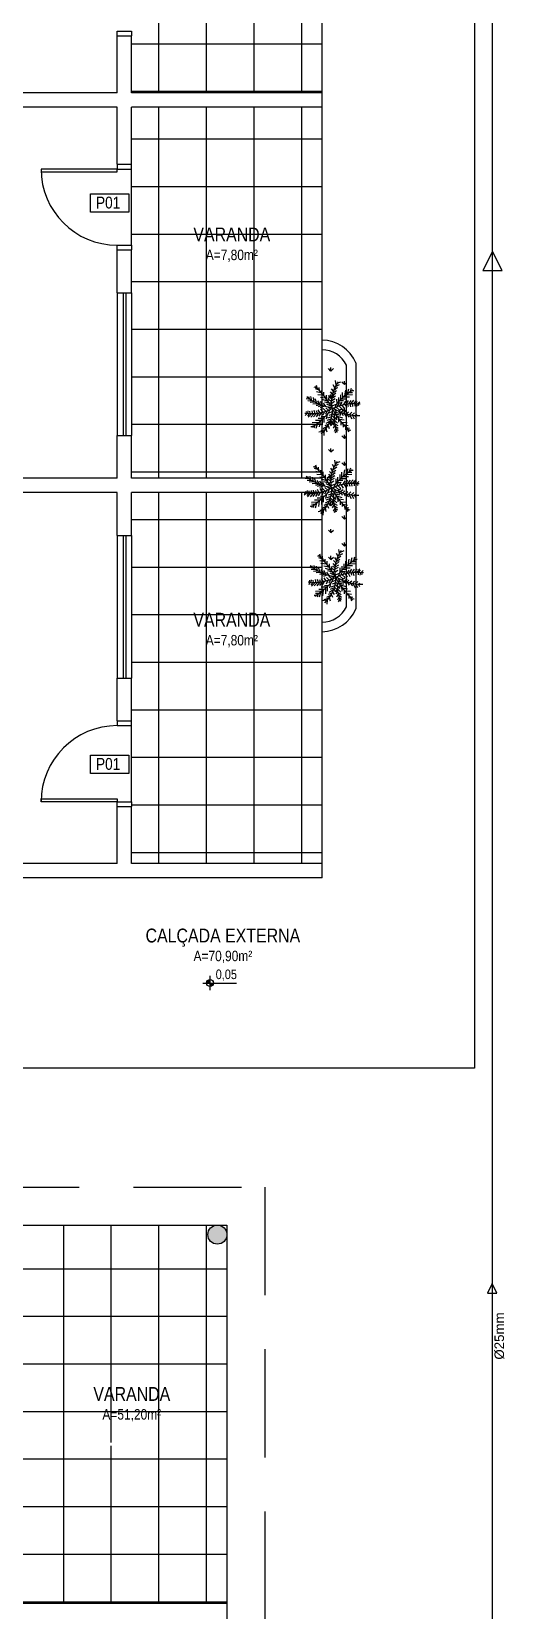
# Model space of a CAD drawing. Header units: millimetres. Extents: x 4156 to 4603, y 996 to 1078.
# Drawn here: x 4386.64 to 4392.1, y 1035.73 to 1053.99 of the extents above; entities that cross this region are included whole.
import ezdxf
from ezdxf.enums import TextEntityAlignment as Align

# ---------------------------------------------------------------- set-up
doc = ezdxf.new("R2010")
doc.units = ezdxf.units.MM
doc.header["$LTSCALE"] = 20
doc.linetypes.add('HIDDEN', pattern=[0.375, 0.25, -0.125])
for name, color, linetype in [('-HIDRO', 8, 'Continuous'), ('AF', 5, 'Continuous'), ('E-txt-g', 3, 'Continuous'), ('TEXTO', 3, 'Continuous'), ('VE', 118, 'Continuous')]:
    doc.layers.add(name, color=color, linetype=linetype)
doc.layers.add('E-Txt-W', color=7, linetype='Continuous', lineweight=20)
doc.styles.add('F2', font='ARIALN.TTF')
doc.styles.add('REG60', font='romans.shx', dxfattribs={"width": 0.8, "height": 0.15})
doc.styles.add('REG80', font='romans.shx', dxfattribs={"width": 0.8, "height": 0.2})
doc.styles.get("Standard").update_dxf_attribs({"font": 'arial.ttf'})

# ---------------------------------------------------------------- blocks, each defined once
blk = doc.blocks.new('TXT-AMB75')
at = {"layer": 'E-txt-g', "style": 'REG80', "width": 0.8, "flags": 8}
blk.add_attdef('TXT', text='', height=0.2, dxfattribs=at).set_placement((0.005, 0.296), align=Align.CENTER)
at = {"layer": 'E-Txt-W', "style": 'REG60', "width": 0.8, "flags": 8}
blk.add_attdef('TXT', text='', height=0.15, dxfattribs=at).set_placement((0.005, 0.027), align=Align.CENTER)
blk = doc.blocks.new('FLOR2')
at = {"layer": 'VE', "color": 8}
for p, q in [((-80, 253), (-102, 282)), ((-75, 224), (-102, 246)), ((-66, 186), (-93, 208)), ((-58, 153), (-91, 179)), ((-83, 267), (-72, 290)), ((-77, 238), (-65, 269)), ((-69, 200), (-48, 241)), ((-61, 166), (-31, 214)), ((-51, 128), (-27, 175)), ((49, 200), (17, 234)), ((44, 167), (17, 210)), ((35, 128), (17, 176)), ((52, 229), (26, 258)), ((54, 258), (41, 273)), ((42, 157), (75, 195)), ((48, 191), (80, 229)), ((51, 215), (80, 258)), ((53, 244), (74, 286)), ((174, 158), (153, 176)), ((188, 178), (161, 191)), ((197, 193), (175, 202)), ((180, 166), (207, 166)), ((193, 186), (219, 189)), ((-248, 123), (-283, 102)), ((-229, 122), (-259, 154)), ((-209, 119), (-251, 98)), ((-190, -16), (-242, 10)), ((-171, 110), (-217, 98)), ((-195, 116), (-211, 147)), ((-162, -11), (-204, 23)), ((-143, 101), (-184, 85)), ((-138, -6), (-174, 21)), ((-157, 106), (-168, 137)), ((-111, 87), (-161, 77)), ((-104, -3), (-140, 24)), ((-129, 95), (-135, 128)), ((-92, 76), (-133, 60)), ((-79, 0), (-115, 28)), ((-71, 63), (-110, 47)), ((-101, 81), (-107, 115)), ((-84, 72), (-80, 98)), ((-45, 110), (-83, 141)), ((-50, 47), (-83, 34)), ((-36, 82), (-75, 107)), ((-35, -8), (-70, 1)), ((-28, 27), (-69, 0)), ((-61, 56), (-57, 90)), ((-25, 50), (-48, 61)), ((-39, 91), (-20, 146)), ((-31, 67), (-12, 113)), ((-19, 33), (-9, 79)), ((-11, 15), (8, 51)), ((17, 74), (2, 113)), ((27, 103), (7, 147)), ((8, 14), (8, 51)), ((18, -12), (54, 12)), ((19, 20), (55, 12)), ((23, 90), (60, 113)), ((29, 26), (26, 68)), ((31, 113), (65, 137)), ((44, 35), (83, 29)), ((55, 42), (49, 84)), ((81, 61), (67, 100)), ((67, 51), (106, 45)), ((74, 13), (115, -7)), ((105, 81), (90, 117)), ((98, 75), (137, 72)), ((104, 16), (130, 47)), ((125, 101), (109, 124)), ((116, 91), (160, 89)), ((142, 118), (121, 144)), ((123, 19), (159, -8)), ((128, 20), (162, 65)), ((158, 136), (135, 160)), ((135, 110), (178, 110)), ((147, 23), (189, -11)), ((151, 128), (196, 131)), ((162, 26), (196, 73)), ((166, 147), (213, 152)), ((175, 29), (226, 2)), ((190, 32), (234, 86)), ((209, 38), (259, 20)), ((228, 43), (249, 73)), ((234, 50), (270, 39)), ((256, 53), (276, 71)), ((-261, -36), (-297, -24)), ((-272, -40), (-292, -59)), ((-224, -25), (-274, -7)), ((-244, -31), (-265, -60)), ((-205, -20), (-249, -73)), ((-181, -135), (-229, -140)), ((-195, -154), (-223, -154)), ((-177, -14), (-211, -60)), ((-166, -116), (-211, -119)), ((-150, -98), (-193, -98)), ((-190, -146), (-168, -164)), ((-143, -7), (-178, -52)), ((-131, -79), (-176, -77)), ((-173, -124), (-150, -147)), ((-157, -105), (-137, -132)), ((-113, -62), (-153, -60)), ((-119, -4), (-145, -35)), ((-141, -88), (-124, -111)), ((-82, -38), (-121, -33)), ((-120, -69), (-105, -105)), ((-90, -3), (-117, -34)), ((-59, -22), (-98, -16)), ((-96, -49), (-82, -88)), ((-45, -138), (-81, -148)), ((-70, -29), (-64, -72)), ((-37, -114), (-69, -119)), ((-29, -85), (-68, -96)), ((-24, -57), (-62, -72)), ((-50, -150), (-41, -185)), ((-44, -15), (-41, -57)), ((-40, -122), (-28, -153)), ((-31, -100), (-17, -124)), ((-25, -70), (-13, -100)), ((-17, -15), (-5, -46)), ((5, -32), (-13, -79)), ((16, -54), (-3, -100)), ((24, -79), (5, -134)), ((10, -38), (32, -49)), ((36, -116), (12, -162)), ((46, -154), (15, -201)), ((21, -70), (60, -95)), ((30, -98), (67, -128)), ((33, -20), (32, -58)), ((42, -26), (71, -6)), ((42, -141), (76, -167)), ((51, -63), (59, -95)), ((54, -32), (57, -66)), ((64, -74), (111, -79)), ((66, -37), (101, -13)), ((75, -83), (82, -127)), ((80, -42), (82, -69)), ((87, -94), (128, -99)), ((89, -45), (126, -21)), ((102, -109), (98, -145)), ((99, -49), (112, -81)), ((109, -52), (156, -33)), ((109, -116), (150, -121)), ((121, -130), (119, -163)), ((129, -57), (142, -88)), ((131, -143), (171, -149)), ((138, -151), (135, -176)), ((144, -60), (181, -36)), ((146, -162), (178, -167)), ((159, -62), (176, -90)), ((173, -63), (216, -42)), ((198, -64), (220, -91)), ((213, -64), (249, -35)), ((232, -63), (268, -88)), ((240, -55), (269, -28)), ((-208, -174), (-234, -177)), ((-212, -181), (-190, -190)), ((-203, -166), (-176, -179)), ((-84, -217), (-113, -232)), ((-71, -194), (-111, -203)), ((-59, -171), (-98, -175)), ((-90, -226), (-81, -245)), ((-76, -202), (-60, -237)), ((-63, -179), (-44, -219)), ((54, -187), (32, -229)), ((62, -226), (49, -257)), ((51, -174), (78, -196)), ((67, -254), (56, -278)), ((59, -212), (86, -234)), ((65, -241), (86, -270))]:
    blk.add_line(p, q, dxfattribs=at)
for centre, radius, start, end in [((1088, 462), 1187, 188.516, 202.6061), ((-212, 435), 475, 295.4351, 330.987), ((-486, 269), 540, 336.1944, 2.2987), ((-27, -730), 732, 93.4205, 111.3892), ((-266, -219), 343, 41.079, 90.2435), ((196, -423), 475, 115.4351, 150.987), ((-482, 28), 467, 321.3423, 356.988), ((201, 279), 343, 232.5988, 281.7634), ((-1103, -450), 1187, 8.516, 22.6061), ((-112, 350), 262, 304.4561, 313.2891), ((11, 743), 732, 273.4205, 291.3892), ((-241, -435), 473, 32.1218, 54.7349)]:
    blk.add_arc(centre, radius, start, end, dxfattribs=at)
blk = doc.blocks.new('NV')
at = {"color": 4, "linetype": 'ByBlock', "ltscale": 0.5}
for p, q in [((-1.414, -0.142), (-1.414, 0.107)), ((-1.539, -0.018), (-0.953, -0.018))]:
    blk.add_line(p, q, dxfattribs=at)
at = {"color": 4, "ltscale": 2.5}
blk.add_circle((-1.414, -0.018), 0.0622, dxfattribs=at)
at = {"color": 4}
for points in [[(-1.414, -0.018), (-1.458, 0.026), (-1.476, -0.018), (-1.472, 0.006)], [(-1.414, -0.018), (-1.414, 0.045), (-1.458, 0.026), (-1.438, 0.04)], [(-1.414, -0.018), (-1.352, -0.018), (-1.37, -0.062), (-1.357, -0.041)], [(-1.414, -0.018), (-1.37, -0.062), (-1.414, -0.08), (-1.39, -0.075)]]:
    blk.add_solid(points, dxfattribs=at)
at = {"layer": 'E-Txt-W', "color": 4, "ltscale": 2.5, "style": 'F2'}
blk.add_attdef('COTAPISO', (-1.306, 0.073), '', height=0.15, dxfattribs=at)

msp = doc.modelspace()

# ---------------------------------------------------------------- hatches: boundary and pattern name
at = {"layer": '-HIDRO'}
h = msp.add_hatch(dxfattribs=at)
h.set_pattern_fill('ANSI37,_O', color=256, scale=4.4, angle=45)
h.set_pattern_definition([(90, (2047.3071, 653.99654), (-0.55, 3e-16), []), (180, (2047.3071, 653.99654), (-3e-16, -0.55), [])])
h.paths.add_polyline_path([(4389.992, 1048.658), (4387.792, 1048.658), (4387.792, 1044.368), (4389.992, 1044.368)])
h.paths.add_polyline_path([(4389.992, 1053.113), (4387.792, 1053.113), (4387.792, 1048.823), (4389.992, 1048.823)])
h.paths.add_polyline_path([(4389.992, 1057.568), (4387.792, 1057.568), (4387.792, 1053.278), (4389.992, 1053.278)])
h.paths.add_polyline_path([(4389.992, 1062.023), (4387.792, 1062.023), (4387.792, 1057.733), (4389.992, 1057.733)])
h.paths.add_polyline_path([(4389.992, 1066.478), (4387.847, 1066.478), (4387.792, 1066.478), (4387.792, 1062.188), (4389.992, 1062.188)])
h = msp.add_hatch(dxfattribs=at)
h.set_pattern_fill('GRASS', color=256, scale=0.22, style=0)
h.set_pattern_definition([(90, (2047.30712, 653.99654), (-0.155563492, 0.155563492), [0.04125, -0.269876984]), (45, (2047.30712, 653.99654), (-0.155563492, 0.155563492), [0.04125, -0.17875]), (135, (2047.30712, 653.99654), (-0.155563492, -0.155563492), [0.04125, -0.17875])])
h.paths.add_polyline_path([(4390.274, 1048.476), (4390.274, 1048.477, -0.037266), (4390.15, 1048.631), (4390.147, 1048.58), (4390.124, 1048.609, 0.00916), (4390.124, 1048.59), (4390.098, 1048.544), (4390.079, 1048.575, -0.108185), (4389.992, 1048.436), (4389.992, 1047.749), (4390.011, 1047.719, 0.037545), (4390.097, 1047.692), (4390.131, 1047.667, 0.009029), (4390.148, 1047.676, -0.016073), (4390.179, 1047.691), (4390.195, 1047.727), (4390.194, 1047.726, -0.035165), (4390.274, 1047.809)])
h.paths.add_polyline_path([(4390.274, 1049.408, -0.034726), (4390.159, 1049.552), (4390.156, 1049.501), (4390.133, 1049.53, 0.00916), (4390.134, 1049.511), (4390.107, 1049.465), (4390.088, 1049.496, -0.116789), (4389.992, 1049.348), (4389.992, 1048.74, 0.025087), (4390.051, 1048.724), (4390.084, 1048.699, 0.009029), (4390.101, 1048.707, -0.016073), (4390.132, 1048.722), (4390.148, 1048.758), (4390.147, 1048.758, -0.053804), (4390.274, 1048.879)])
h.paths.add_polyline_path([(4390.274, 1050.133, 0.275855), (4389.992, 1050.31), (4389.992, 1049.348, 0.116789), (4390.088, 1049.496), (4390.107, 1049.465), (4390.134, 1049.511, -0.00916), (4390.133, 1049.53), (4390.156, 1049.501), (4390.159, 1049.552, 0.034726), (4390.274, 1049.408)])
h = msp.add_hatch(dxfattribs=at)
h.set_pattern_fill('ANSI37,_O', color=256, scale=4.4, angle=45)
h.set_pattern_definition([(90, (2047.3071, 658.53404), (-0.55, 3e-16), []), (180, (2047.3071, 658.53404), (-3e-16, -0.55), [])])
h.paths.add_polyline_path([(4388.892, 1040.188), (4386.527, 1040.188), (4386.527, 1039.748), (4386.527, 1039.693), (4386.527, 1038.813), (4386.527, 1038.758), (4386.527, 1035.816), (4388.892, 1035.816)])
h.paths.add_polyline_path([(4387.636, 1037.656, -1), (4387.553, 1037.656, -1)], flags=16)
h.paths.add_polyline_path([(4387.419, 1037.861), (4388.17, 1037.861), (4388.17, 1038.078), (4387.419, 1038.078)], flags=24)
h.paths.add_polyline_path([(4387.31, 1038.097), (4388.279, 1038.097), (4388.279, 1038.338), (4387.31, 1038.338)], flags=24)
h.paths.add_polyline_path([(4387.627, 1037.647), (4387.938, 1037.647), (4387.938, 1037.845), (4387.627, 1037.845)], flags=24)
h = msp.add_hatch(color=256, dxfattribs=at)
edge = h.paths.add_edge_path()
edge.add_arc((4388.782, 1040.078), 0.11, 0, 360)
edge = h.paths.add_edge_path()
edge.add_arc((4388.782, 1031.388), 0.11, 0, 360)

# ---------------------------------------------------------------- linework, layer by layer
for p, q in [((4389.992, 1044.203), (4389.992, 1066.643)), ((4391.752, 1066.643), (4391.752, 1042.003)), ((4387.627, 1052.453), (4387.792, 1052.453)), ((4387.792, 1051.518), (4387.792, 1052.398)), ((4387.627, 1050.968), (4387.627, 1049.318)), ((4387.792, 1050.968), (4387.792, 1049.318)), ((4390.274, 1047.336), (4390.274, 1050.133)), ((4390.384, 1047.312), (4390.384, 1050.157)), ((4387.627, 1048.163), (4387.792, 1048.163)), ((4387.627, 1048.163), (4387.627, 1046.513)), ((4387.792, 1048.163), (4387.792, 1046.513)), ((4387.792, 1045.083), (4387.792, 1045.963)), ((4391.752, 1042.003), (4381.027, 1042.003)), ((4386.527, 1040.188), (4388.892, 1040.188)), ((4388.892, 1040.188), (4388.892, 1031.278))]:
    msp.add_line(p, q, dxfattribs=at)
at = {"layer": '-HIDRO', "linetype": 'Continuous'}
for p, q in [((4387.627, 1053.278), (4387.627, 1053.938)), ((4387.627, 1053.938), (4387.792, 1053.938)), ((4387.792, 1053.278), (4387.792, 1053.938)), ((4387.627, 1053.278), (4382.292, 1053.278)), ((4387.627, 1053.113), (4382.292, 1053.113)), ((4387.627, 1052.453), (4387.627, 1053.113)), ((4389.992, 1053.278), (4387.792, 1053.278)), ((4387.792, 1052.453), (4387.792, 1053.113)), ((4389.992, 1053.113), (4387.792, 1053.113)), ((4387.627, 1050.968), (4387.627, 1051.463)), ((4387.627, 1051.463), (4387.792, 1051.463)), ((4387.792, 1050.968), (4387.792, 1051.463)), ((4387.627, 1050.968), (4387.792, 1050.968)), ((4387.627, 1048.823), (4387.627, 1049.318)), ((4387.627, 1049.318), (4387.792, 1049.318)), ((4387.792, 1048.823), (4387.792, 1049.318)), ((4387.627, 1048.823), (4384.162, 1048.823)), ((4389.992, 1048.823), (4387.792, 1048.823)), ((4387.627, 1048.658), (4384.162, 1048.658)), ((4387.627, 1048.163), (4387.627, 1048.658)), ((4387.792, 1048.163), (4387.792, 1048.658)), ((4389.992, 1048.658), (4387.792, 1048.658)), ((4387.627, 1046.018), (4387.627, 1046.513)), ((4387.627, 1046.513), (4387.792, 1046.513)), ((4387.792, 1046.018), (4387.792, 1046.513)), ((4387.627, 1046.018), (4387.792, 1046.018)), ((4387.627, 1044.368), (4387.627, 1045.028)), ((4387.627, 1045.028), (4387.792, 1045.028)), ((4387.792, 1044.368), (4387.792, 1045.028)), ((4387.627, 1044.368), (4382.292, 1044.368)), ((4389.992, 1044.368), (4387.792, 1044.368)), ((4389.992, 1044.203), (4382.127, 1044.203)), ((4386.527, 1035.816), (4388.892, 1035.816))]:
    msp.add_line(p, q, dxfattribs=at)
at = {"layer": '-HIDRO', "linetype": 'HIDDEN'}
for p, q in [((4387.693, 1050.968), (4387.693, 1049.318)), ((4387.726, 1050.968), (4387.726, 1049.318)), ((4387.693, 1048.163), (4387.693, 1046.513)), ((4387.726, 1048.163), (4387.726, 1046.513))]:
    msp.add_line(p, q, dxfattribs=at)
at = {"layer": '-HIDRO'}
for points in [[(4387.627, 1053.938), (4387.627, 1053.993), (4387.792, 1053.993), (4387.792, 1053.938)], [(4387.627, 1052.453), (4387.627, 1052.398), (4387.792, 1052.398), (4387.792, 1052.453)], [(4387.627, 1051.463), (4387.627, 1051.518), (4387.792, 1051.518), (4387.792, 1051.463)], [(4387.627, 1046.018), (4387.627, 1045.963), (4387.792, 1045.963), (4387.792, 1046.018)], [(4387.627, 1045.028), (4387.627, 1045.083), (4387.792, 1045.083), (4387.792, 1045.028)]]:
    msp.add_lwpolyline(points, dxfattribs=at)
for points in [[(4387.627, 1052.398), (4386.747, 1052.398), (4386.747, 1052.365), (4387.627, 1052.365)], [(4387.318, 1052.113), (4387.758, 1052.113), (4387.758, 1051.899), (4387.318, 1051.899)], [(4387.318, 1045.623), (4387.758, 1045.623), (4387.758, 1045.409), (4387.318, 1045.409)], [(4387.627, 1045.083), (4386.747, 1045.083), (4386.747, 1045.116), (4387.627, 1045.116)]]:
    msp.add_lwpolyline(points, close=True, dxfattribs=at)
at = {"layer": '-HIDRO', "linetype": 'HIDDEN', "ltscale": 0.25}
msp.add_lwpolyline([(4389.332, 1030.838), (4380.312, 1030.838), (4380.312, 1040.628), (4389.332, 1040.628)], close=True, dxfattribs=at)
at = {"layer": '-HIDRO'}
msp.add_circle((4388.782, 1040.078), 0.11, dxfattribs=at)
for centre, radius, start, end in [((4387.627, 1052.398), 0.88, 180, 270), ((4389.984, 1049.986), 0.434, 23.2079, 88.9599), ((4389.984, 1049.986), 0.324, 26.92, 88.9599), ((4389.984, 1047.483), 0.324, 271.0401, 333.08), ((4389.984, 1047.483), 0.434, 271.0401, 336.7921), ((4387.627, 1045.083), 0.88, 90, 180)]:
    msp.add_arc(centre, radius, start, end, dxfattribs=at)
at = {"layer": 'AF'}
msp.add_line((4391.956, 1068.38), (4391.956, 1009.439), dxfattribs=at)
at = {"layer": 'AF', "color": 5}
for points in [[(4391.959, 1051.444, 0), (4391.849, 1051.224, 0), (4392.069, 1051.224, 0), (4391.959, 1051.444, 0)], [(4391.956, 1039.513, 0), (4391.901, 1039.403, 0), (4392.011, 1039.403, 0), (4391.956, 1039.513, 0)]]:
    msp.add_polyline3d(points, dxfattribs=at)

# ---------------------------------------------------------------- block references
at = {"layer": '-HIDRO'}
ref = msp.add_blockref('TXT-AMB75', (4388.944, 1051.324), dxfattribs=dict(at, xscale=0.8019000000000002, yscale=0.8019000000000002, zscale=0.8019000000000002))
ref.add_attrib('TXT', 'VARANDA', dxfattribs={"layer": 'E-txt-g', "color": 2, "height": 0.1604, "style": 'F2'}).set_placement((4388.949, 1051.562), align=Align.CENTER)
ref.add_attrib('TXT', 'A=7,80m²', dxfattribs={"layer": 'E-Txt-W', "height": 0.1203, "style": 'F2'}).set_placement((4388.949, 1051.346), align=Align.CENTER)
at = {"layer": '-HIDRO', "ltscale": 0.35, "extrusion": (0, 0, -1), "xscale": 0.001117424873977666, "yscale": 0.001117424873977666, "zscale": -0.001117424873977666, "rotation": 306.8674586725334}
for p in [(-4390.111, 1049.617), (-4390.102, 1048.696), (-4390.149, 1047.665)]:
    msp.add_blockref('FLOR2', p, dxfattribs=at)
at = {"layer": '-HIDRO'}
ref = msp.add_blockref('TXT-AMB75', (4388.944, 1046.869), dxfattribs=dict(at, xscale=0.8019000000000002, yscale=0.8019000000000002, zscale=0.8019000000000002))
ref.add_attrib('TXT', 'VARANDA', dxfattribs={"layer": 'E-txt-g', "color": 2, "height": 0.1604, "style": 'F2'}).set_placement((4388.949, 1047.107), align=Align.CENTER)
ref.add_attrib('TXT', 'A=7,80m²', dxfattribs={"layer": 'E-Txt-W', "height": 0.1203, "style": 'F2'}).set_placement((4388.949, 1046.891), align=Align.CENTER)
ref = msp.add_blockref('TXT-AMB75', (4388.842, 1043.219), dxfattribs=dict(at, xscale=0.8019000000000002, yscale=0.8019000000000002, zscale=0.8019000000000002))
ref.add_attrib('TXT', 'CALÇADA EXTERNA', dxfattribs={"layer": 'E-txt-g', "color": 2, "height": 0.16038, "style": 'F2'}).set_placement((4388.846, 1043.456), align=Align.CENTER)
ref.add_attrib('TXT', 'A=70,90m²', dxfattribs={"layer": 'E-Txt-W', "height": 0.1203, "style": 'F2'}).set_placement((4388.846, 1043.24), align=Align.CENTER)
ref = msp.add_blockref('NV', (4389.631, 1042.999), dxfattribs=dict(at, xscale=0.66, yscale=0.66, zscale=0.66))
ref.add_attrib('COTAPISO', '0,05', (4388.763, 1043.033), dxfattribs={"layer": 'E-Txt-W', "color": 4, "ltscale": 2.5, "height": 0.11, "style": 'F2'})
ref = msp.add_blockref('TXT-AMB75', (4387.79, 1037.918), dxfattribs=dict(at, xscale=0.8019000000000002, yscale=0.8019000000000002, zscale=0.8019000000000002))
ref.add_attrib('TXT', 'VARANDA', dxfattribs={"layer": 'E-txt-g', "color": 2, "height": 0.1604, "style": 'F2'}).set_placement((4387.794, 1038.156), align=Align.CENTER)
ref.add_attrib('TXT', 'A=51,20m²', dxfattribs={"layer": 'E-Txt-W', "height": 0.1203, "style": 'F2'}).set_placement((4387.794, 1037.94), align=Align.CENTER)

# ---------------------------------------------------------------- texts
at = {"layer": '-HIDRO', "linetype": 'Continuous', "style": 'F2'}
for p in [(4387.381, 1052.079), (4387.381, 1045.589)]:
    msp.add_text('P01', height=0.1371, dxfattribs=at).set_placement(p, align=Align.TOP_LEFT)
at = {"layer": 'TEXTO'}
msp.add_text('Ø25mm', height=0.11, rotation=90, dxfattribs=at).set_placement((4392.037, 1038.906), align=Align.MIDDLE_CENTER)

doc.saveas('drawing.dxf')
